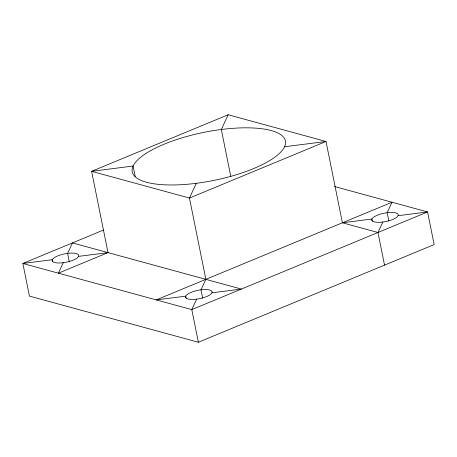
<?xml version="1.0" encoding="UTF-8"?>
<svg xmlns="http://www.w3.org/2000/svg" width="457" height="457" viewBox="0 0 457 457"><rect width="100%" height="100%" fill="white"/><g stroke="black" fill="none" stroke-linecap="round" stroke-linejoin="round"><path stroke-width="0.69" d="M63.266 262.701L58.399 273.172L108.012 252.624L91.617 171.318L228.169 114.753L326.018 141.481L342.407 222.788L377.956 232.499L384.537 265.134M196.31 183.303L189.461 198.047L205.856 279.353L200.989 289.818L202.668 298.153M228.169 114.753L221.319 129.491L230.768 176.351M196.659 299.141L191.791 309.612L198.372 342.247L434.15 244.581L427.569 211.945L334.547 186.536M377.956 232.499L382.823 222.028M103.465 230.065L22.85 263.461L29.431 296.096L198.372 342.247M284.534 146.76A78.13 24.535 -11.4 0 0 181.783 137.917A78.13 24.535 -11.4 0 0 160.127 184.519A78.13 24.535 -11.4 0 0 284.534 146.76L326.018 141.481L189.461 198.047L91.617 171.318L133.096 166.034L135.215 176.528M78.547 256.371A13.533 4.25 -11.4 0 0 60.747 254.84A13.533 4.25 -11.4 0 0 56.994 262.912A13.533 4.25 -11.4 0 0 78.547 256.371L108.012 252.624M342.407 222.788L371.872 219.034L372.295 221.119M398.104 215.698A13.533 4.25 -11.4 0 0 380.31 214.167A13.533 4.25 -11.4 0 0 376.557 222.239A13.533 4.25 -11.4 0 0 398.104 215.698L427.569 211.945L191.791 309.612L22.85 263.461L52.315 259.713L52.732 261.792M211.939 292.811A13.533 4.25 -11.4 0 0 194.139 291.28A13.533 4.25 -11.4 0 0 190.386 299.352A13.533 4.25 -11.4 0 0 211.939 292.811L241.405 289.064L72.463 242.913L67.596 253.378L69.275 261.712M388.838 221.039L387.153 212.705L392.02 202.234L156.243 299.901L185.708 296.153L186.125 298.232"/></g></svg>
